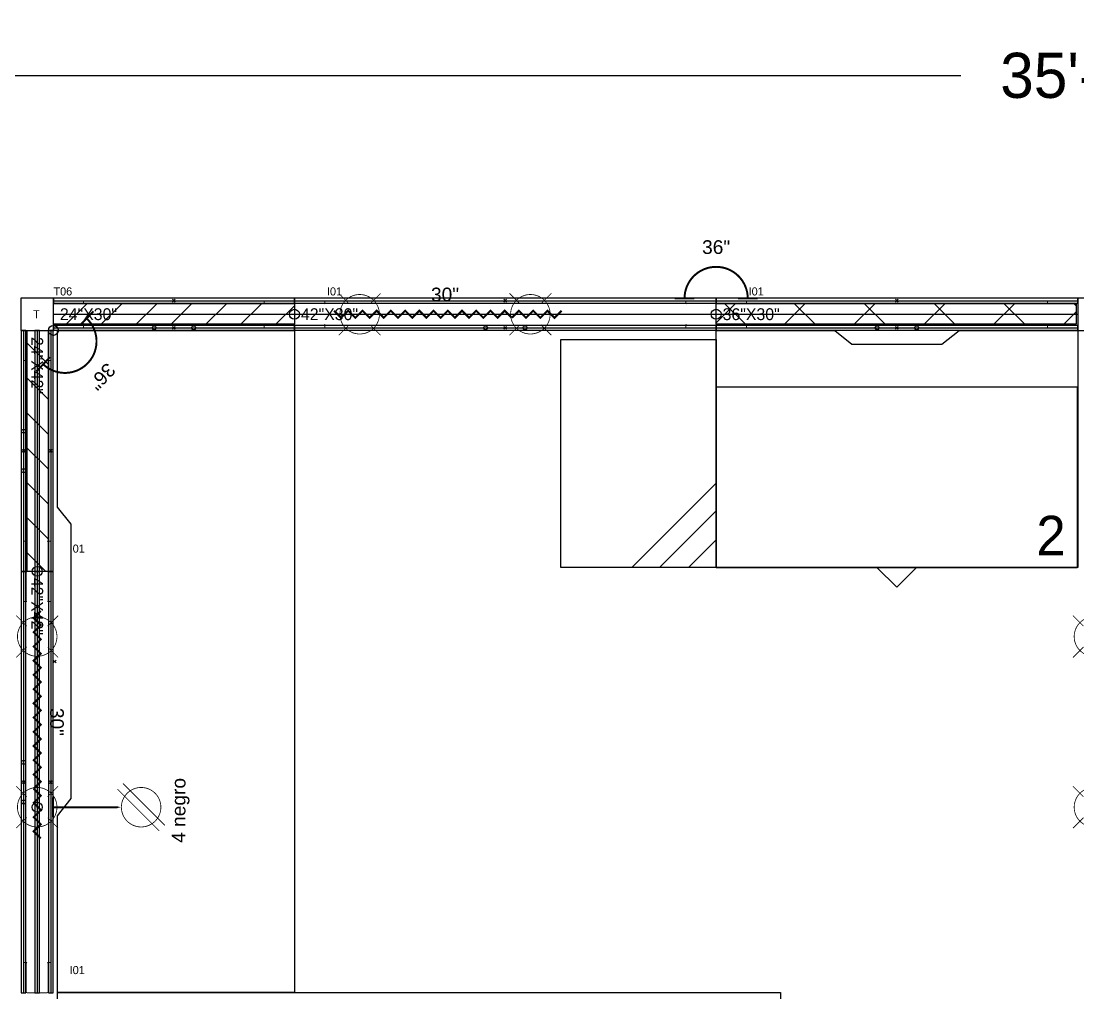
# Model space of a CAD drawing. Header units: inches. Extents: x 126 to 13186, y 9 to 361.
# Drawn here: x 5209.3 to 5314.6, y 116.9 to 213.8 of the extents above; entities that cross this region are included whole.
import ezdxf
from ezdxf.enums import TextEntityAlignment as Align

# ---------------------------------------------------------------- set-up
doc = ezdxf.new("R2010")
doc.units = ezdxf.units.IN
doc.header["$MEASUREMENT"] = 0
for name, color, linetype in [('DD2D', 7, 'Continuous'), ('DD2D_Geometry', 7, 'Continuous'), ('ELECTRI', 7, 'Continuous'), ('ENFASIS NEW', 7, 'Continuous'), ('Id Unión', 7, 'Continuous'), ('LATEFILE', 7, 'Continuous'), ('LATFILE', 7, 'Continuous'), ('LF', 7, 'Continuous'), ('PV-26D', 7, 'Continuous'), ('S7000', 7, 'Continuous'), ('TEXT HARNESS', 7, 'Continuous')]:
    doc.layers.add(name, color=color, linetype=linetype)
doc.styles.add('ARIAL', font='arial.ttf')
doc.styles.get("Standard").update_dxf_attribs({"font": 'stylu.ttf'})
doc.dimstyles.get("Standard").update_dxf_attribs({"dimscale": 25, "dimtxt": 0.18, "dimasz": 0.18, "dimexe": 0.18, "dimexo": 0.0625, "dimgap": 0.09, "dimtad": 0, "dimtih": 1, "dimtoh": 1, "dimzin": 0, "dimdsep": 46, "dimlunit": 4, "dimtxsty": 'Standard', "dimcen": 0.09, "dimadec": 0, "dimazin": 0, "dimtfac": 1, "dimtofl": 0, "dimtmove": 0, "dimatfit": 3, "dimfxl": 1, "dimtolj": 1, "dimtzin": 0, "dimarcsym": 0})

# ---------------------------------------------------------------- blocks, each defined once
blk = doc.blocks.new('829030')
at = {"color": 1, "const_width": 0.002}
for points in [[(0.1385, 0.0265), (0.112, 0.053)], [(0.1915, 0.0265), (0.218, 0.053)], [(0.5705, 0.0265), (0.544, 0.053)], [(0.6235, 0.0265), (0.65, 0.053)], [(0.1385, -0.0265), (0.112, -0.053)], [(0.1915, -0.0265), (0.218, -0.053)], [(0.5705, -0.0265), (0.544, -0.053)], [(0.6235, -0.0265), (0.65, -0.053)]]:
    blk.add_lwpolyline(points, dxfattribs=at)
for points in [[(0.165, -0.05, -1), (0.165, 0.05, -1)], [(0.597, -0.05, 1), (0.597, 0.05, 1)]]:
    blk.add_lwpolyline(points, format="xyb", close=True, dxfattribs=at)
at = {"color": 1}
for points in [[(0.1, 0.009, 0.005, 0.005, 0), (0.118, -0.009, 0.005, 0.005, 0), (0.136, 0.009, 0.005, 0.005, 0), (0.154, -0.009, 0.005, 0.005, 0), (0.172, 0.009, 0.005, 0.005, 0), (0.19, -0.009, 0.005, 0.005, 0), (0.208, 0.009, 0.005, 0.005, 0), (0.226, -0.009, 0.005, 0.005, 0), (0.244, 0.009, 0.005, 0.005, 0), (0.262, -0.009, 0.005, 0.005, 0), (0.28, 0.009, 0.005, 0.005, 0), (0.298, -0.009, 0.005, 0.005, 0), (0.316, 0.009, 0.005, 0.005, 0), (0.334, -0.009, 0.005, 0.005, 0), (0.352, 0.009, 0.005, 0.005, 0), (0.37, -0.009, 0.005, 0.005, 0), (0.388, 0.009, 0.005, 0.005, 0), (0.406, -0.009, 0.005, 0.005, 0), (0.424, 0.009, 0.005, 0.005, 0), (0.442, -0.009, 0.005, 0.005, 0), (0.46, 0.009, 0.005, 0.005, 0), (0.478, -0.009, 0.005, 0.005, 0), (0.496, 0.009, 0.005, 0.005, 0), (0.514, -0.009, 0.005, 0.005, 0), (0.532, 0.009, 0.005, 0.005, 0), (0.55, -0.009, 0, 0, 0)], [(0.676, 0.009, 0.005, 0.005, 0), (0.658, -0.009, 0.005, 0.005, 0), (0.64, 0.009, 0.005, 0.005, 0), (0.622, -0.009, 0.005, 0.005, 0), (0.604, 0.009, 0.005, 0.005, 0), (0.586, -0.009, 0.005, 0.005, 0), (0.568, 0.009, 0.005, 0.005, 0), (0.55, -0.009, 0, 0, 0)]]:
    blk.add_lwpolyline(points, format="xyseb", dxfattribs=at)
blk.add_circle((0, 0), 0.0125, dxfattribs=at)
blk.add_point((0, 0), dxfattribs=at)
at = {"layer": 'TEXT HARNESS', "color": 1, "style": 'ARIAL'}
blk.add_text('30"', height=0.03469, dxfattribs=at).set_placement((0.381, 0.05), align=Align.MIDDLE)
blk = doc.blocks.new('817736')
at = {"color": 3, "const_width": 0.005}
blk.add_lwpolyline([(0.08, 0.04, 1), (-0.08, 0.04)], format="xyb", dxfattribs=at)
for points in [[(-0.055, 0.04), (-0.105, 0.04)], [(0.055, 0.04), (0.105, 0.04)]]:
    blk.add_lwpolyline(points, dxfattribs=at)
at = {"color": 3}
blk.add_circle((0, 0), 0.0125, dxfattribs=at)
blk.add_point((0, 0), dxfattribs=at)
at = {"layer": 'TEXT HARNESS', "color": 3, "style": 'ARIAL'}
blk.add_text('36"', height=0.03469, dxfattribs=at).set_placement((0, 0.17), align=Align.MIDDLE)
blk = doc.blocks.new('8065E4C')
at = {"color": 1, "const_width": 0.005}
blk.add_lwpolyline([(0.025, -0.04), (-0.025, -0.04)], dxfattribs=at)
at = {"color": 1}
for points in [[(0, -0.04, 0.005, 0.005, 0), (0, -0.165, 0.025, 0, 0), (0, -0.2114, 0, 0, 0)], [(-0.0601, -0.309, 0.002, 0.002, 0), (0.046, -0.2029, 0.002, 0.002, 0)], [(-0.046, -0.3231, 0.002, 0.002, 0), (0.0601, -0.217, 0.002, 0.002, 0)]]:
    blk.add_lwpolyline(points, format="xyseb", dxfattribs=at)
at = {"color": 1, "const_width": 0.002}
blk.add_lwpolyline([(-0.05, -0.263, -1), (0.05, -0.263, -1)], format="xyb", close=True, dxfattribs=at)
at = {"color": 1}
blk.add_circle((0, 0), 0.0125, dxfattribs=at)
blk.add_point((0, 0), dxfattribs=at)
at = {"layer": 'TEXT HARNESS', "color": 1, "style": 'ARIAL'}
blk.add_text('4 negro', height=0.03469, dxfattribs=at).set_placement((-0.0081, -0.363), align=Align.MIDDLE)
blk = doc.blocks.new('*X45')
at = {"color": 0}
for p, q in [((45.2092, -47.6869), (45.2569, -47.6392)), ((45.2923, -47.6922), (45.3453, -47.6392)), ((45.3807, -47.6922), (45.4337, -47.6392)), ((45.4691, -47.6922), (45.5221, -47.6392)), ((45.5575, -47.6922), (45.6105, -47.6392)), ((45.6459, -47.6922), (45.6989, -47.6392)), ((45.7343, -47.6922), (45.7873, -47.6392))]:
    blk.add_line(p, q, dxfattribs=at)
blk = doc.blocks.new('806224')
at = {"color": 1}
for p, q in [((-0.6104, 0), (0, 0)), ((-0.6104, -0.053), (-0.6104, 0)), ((0, 0), (0, -0.053)), ((0, -0.053), (-0.6104, -0.053))]:
    blk.add_line(p, q, dxfattribs=at)
blk.add_blockref('*X45', (-45.8197, 47.6392), dxfattribs=at)
blk = doc.blocks.new('DD40102466AB')
at = {"color": 1}
for p, q in [((0.0035, -0.0035), (-0.0035, 0.0035)), ((0.0035, 0.0035), (-0.0035, -0.0035))]:
    blk.add_line(p, q, dxfattribs=at)
blk.add_lwpolyline([(-0.3472, -0.0417), (0.3472, -0.0417), (0.391, -0.0067), (0.838, -0.0067), (0.838, -0.6067), (-0.838, -0.6067), (-0.838, -0.0067), (-0.391, -0.0067)], close=True)
blk.add_point((0, 0))
blk.add_point((0, 0))
blk.add_point((0, 0), dxfattribs=at)
blk = doc.blocks.new('DD40102442AB')
at = {"color": 1}
for p, q in [((0.0035, -0.0035), (-0.0035, 0.0035)), ((0.0035, 0.0035), (-0.0035, -0.0035))]:
    blk.add_line(p, q, dxfattribs=at)
blk.add_point((0, 0))
blk.add_point((0, 0))
blk.add_point((0, 0), dxfattribs=at)
blk = doc.blocks.new('S7012')
for p, q in [((0.18, -0.577), (0.393, -0.364)), ((0.25, -0.577), (0.393, -0.434)), ((0.323, -0.577), (0.393, -0.507))]:
    blk.add_line(p, q)
blk.add_lwpolyline([(0, 0), (0.393, 0), (0.393, -0.577), (0, -0.577)], close=True)
blk = doc.blocks.new('LF4023627S')
for p, q in [((0, 0), (0.914, 0)), ((0, -0.457), (0.914, -0.457))]:
    blk.add_line(p, q)
at = {"layer": 'LATEFILE'}
for p, q in [((0, -0.457), (0, 0)), ((0.914, 0), (0.914, -0.457))]:
    blk.add_line(p, q, dxfattribs=at)
blk.add_lwpolyline([(0.407, -0.457), (0.457, -0.507), (0.507, -0.457)], close=True, dxfattribs=at)
at = {"layer": 'LATFILE', "insert": (0.8103, -0.3262), "char_height": 0.1, "width": 0.07696, "attachment_point": 1}
blk.add_mtext('2', dxfattribs=at)
blk = doc.blocks.new('DD40123072AB')
for p, q in [((-0.915, -0.7687), (-0.915, -0.0067)), ((-0.915, -0.0067), (0.915, -0.0067)), ((0.915, -0.0067), (0.915, -0.7687)), ((0.915, -0.7687), (-0.915, -0.7687))]:
    blk.add_line(p, q)
at = {"layer": 'PV-26D'}
for p, q in [((-0.8345, -0.0687), (-0.8345, -0.1107)), ((-0.8335, -0.0687), (-0.8345, -0.0687)), ((-0.8335, -0.1107), (-0.8335, -0.0687)), ((-0.7385, -0.0627), (-0.8285, -0.0627)), ((-0.8285, -0.0637), (-0.8285, -0.0627)), ((-0.8285, -0.0637), (-0.7385, -0.0637)), ((-0.7385, -0.0637), (-0.7385, -0.0627)), ((-0.7335, -0.0687), (-0.7335, -0.1107)), ((-0.7335, -0.0687), (-0.7325, -0.0687)), ((-0.7325, -0.1107), (-0.7325, -0.0687)), ((0.7325, -0.1107), (0.7325, -0.0687)), ((0.7335, -0.0687), (0.7325, -0.0687)), ((0.7335, -0.0687), (0.7335, -0.1107)), ((0.7385, -0.0627), (0.8285, -0.0627)), ((0.7385, -0.0637), (0.7385, -0.0627)), ((0.8285, -0.0637), (0.7385, -0.0637)), ((0.8285, -0.0637), (0.8285, -0.0627)), ((0.8335, -0.1107), (0.8335, -0.0687)), ((0.8335, -0.0687), (0.8345, -0.0687)), ((0.8345, -0.0687), (0.8345, -0.1107)), ((-0.8212, -0.1009), (-0.8212, -0.1157)), ((-0.8212, -0.1009), (-0.8175, -0.1009)), ((-0.8175, -0.1167), (-0.8175, -0.1009)), ((-0.7527, -0.094), (-0.8143, -0.094)), ((-0.8143, -0.094), (-0.8143, -0.0977)), ((-0.8143, -0.0977), (-0.7527, -0.0977)), ((-0.7527, -0.094), (-0.7527, -0.0977)), ((-0.7495, -0.1009), (-0.7495, -0.1167)), ((-0.7458, -0.1009), (-0.7495, -0.1009)), ((-0.7458, -0.1157), (-0.7458, -0.1009)), ((0.7458, -0.1157), (0.7458, -0.1009)), ((0.7458, -0.1009), (0.7495, -0.1009)), ((0.7495, -0.1009), (0.7495, -0.1167)), ((0.7527, -0.094), (0.8143, -0.094)), ((0.7527, -0.094), (0.7527, -0.0977)), ((0.8143, -0.0977), (0.7527, -0.0977)), ((0.8143, -0.094), (0.8143, -0.0977)), ((0.8175, -0.1167), (0.8175, -0.1009)), ((0.8212, -0.1009), (0.8175, -0.1009)), ((0.8212, -0.1009), (0.8212, -0.1157)), ((-0.8335, -0.1107), (-0.8345, -0.1107)), ((-0.8212, -0.1157), (-0.8285, -0.1157)), ((-0.8285, -0.1157), (-0.8285, -0.1167)), ((-0.8285, -0.1167), (-0.8175, -0.1167)), ((-0.7495, -0.1117), (-0.8175, -0.1117)), ((-0.7495, -0.1119), (-0.8175, -0.1119)), ((-0.8175, -0.1124), (-0.7495, -0.1124)), ((-0.7495, -0.1161), (-0.8175, -0.1161)), ((-0.8175, -0.1166), (-0.7495, -0.1166)), ((-0.7495, -0.1167), (-0.8175, -0.1167)), ((-0.7495, -0.1167), (-0.7385, -0.1167)), ((-0.7385, -0.1157), (-0.7458, -0.1157)), ((-0.7385, -0.1157), (-0.7385, -0.1167)), ((-0.7335, -0.1107), (-0.7325, -0.1107)), ((0.7335, -0.1107), (0.7325, -0.1107)), ((0.7385, -0.1157), (0.7458, -0.1157)), ((0.7385, -0.1157), (0.7385, -0.1167)), ((0.7495, -0.1167), (0.7385, -0.1167)), ((0.7495, -0.1117), (0.8175, -0.1117)), ((0.7495, -0.1119), (0.8175, -0.1119)), ((0.8175, -0.1124), (0.7495, -0.1124)), ((0.7495, -0.1161), (0.8175, -0.1161)), ((0.8175, -0.1166), (0.7495, -0.1166)), ((0.7495, -0.1167), (0.8175, -0.1167)), ((0.8285, -0.1167), (0.8175, -0.1167)), ((0.8212, -0.1157), (0.8285, -0.1157)), ((0.8285, -0.1157), (0.8285, -0.1167)), ((0.8335, -0.1107), (0.8345, -0.1107))]:
    blk.add_line(p, q, dxfattribs=at)
at = {"layer": 'PV-26D', "extrusion": (0, 0, -1)}
for centre, radius, start, end in [((0.8285, -0.0687), 0.006, 0, 90), ((0.7385, -0.0687), 0.006, 90, 180), ((-0.7385, -0.0687), 0.006, 0, 90), ((-0.8285, -0.0687), 0.006, 90, 180), ((0.8143, -0.1009), 0.00691, 0, 90), ((0.7527, -0.1009), 0.00691, 90, 180), ((-0.7527, -0.1009), 0.00691, 0, 90), ((-0.8143, -0.1009), 0.00691, 90, 180), ((0.8285, -0.1107), 0.006, 270, 0), ((0.7385, -0.1107), 0.006, 180, 270), ((-0.7385, -0.1107), 0.006, 270, 0), ((-0.8285, -0.1107), 0.006, 180, 270)]:
    blk.add_arc(centre, radius, start, end, dxfattribs=at)
at = {"layer": 'PV-26D'}
for centre, radius, start, end in [((-0.8285, -0.0687), 0.005, 90, 180), ((-0.7385, -0.0687), 0.005, 0, 90), ((0.7385, -0.0687), 0.005, 90, 180), ((0.8285, -0.0687), 0.005, 0, 90), ((-0.8143, -0.1009), 0.00318, 90, 180), ((-0.7527, -0.1009), 0.00318, 0, 90), ((0.7527, -0.1009), 0.00318, 90, 180), ((0.8143, -0.1009), 0.00318, 0, 90), ((-0.8285, -0.1107), 0.005, 180, 270), ((-0.7385, -0.1107), 0.005, 270, 0), ((0.7385, -0.1107), 0.005, 180, 270), ((0.8285, -0.1107), 0.005, 270, 0)]:
    blk.add_arc(centre, radius, start, end, dxfattribs=at)
for points in [[(-0.8175, -0.1167), (-0.8197, -0.1167), (-0.8212, -0.1163), (-0.8212, -0.1157)], [(-0.7458, -0.1157), (-0.7458, -0.1163), (-0.7473, -0.1167), (-0.7495, -0.1167)], [(0.7458, -0.1157), (0.7458, -0.1163), (0.7473, -0.1167), (0.7495, -0.1167)], [(0.8175, -0.1167), (0.8197, -0.1167), (0.8212, -0.1163), (0.8212, -0.1157)]]:
    blk.add_rational_spline(points, [1, 0.804737854124, 0.804737854124, 1], degree=3, dxfattribs=at)
blk = doc.blocks.new('*X50')
at = {"color": 0}
for p, q in [((7.7859, 5.311), (7.8173, 5.3424)), ((7.9688, 5.2894), (7.9158, 5.3424)), ((7.9411, 5.2894), (7.9941, 5.3424)), ((8.1456, 5.2894), (8.0926, 5.3424)), ((8.1179, 5.2894), (8.1709, 5.3424)), ((8.3224, 5.2894), (8.2694, 5.3424)), ((8.2946, 5.2894), (8.3476, 5.3424)), ((8.4992, 5.2894), (8.4462, 5.3424)), ((8.4714, 5.2894), (8.5244, 5.3424)), ((8.6759, 5.2894), (8.6229, 5.3424)), ((8.6482, 5.2894), (8.6971, 5.3384)), ((7.792, 5.2894), (7.7859, 5.2956))]:
    blk.add_line(p, q, dxfattribs=at)
blk = doc.blocks.new('808636')
at = {"color": 5}
for p, q in [((-0.9112, 0), (0, 0)), ((-0.9112, -0.053), (-0.9112, 0)), ((0, 0), (0, -0.053)), ((0, -0.053), (-0.9112, -0.053))]:
    blk.add_line(p, q, dxfattribs=at)
blk.add_blockref('*X50', (-8.6971, -5.3424), dxfattribs=at)
blk = doc.blocks.new('DD40102436AB')
at = {"color": 1}
for p, q in [((0.0035, -0.0035), (-0.0035, 0.0035)), ((0.0035, 0.0035), (-0.0035, -0.0035))]:
    blk.add_line(p, q, dxfattribs=at)
blk.add_lwpolyline([(-0.1137, -0.0417), (0.1137, -0.0417), (0.1575, -0.0067), (0.4575, -0.0067), (0.4575, -0.6067), (-0.4575, -0.6067), (-0.4575, -0.0067), (-0.1575, -0.0067)], close=True)
blk.add_point((0, 0))
blk.add_point((0, 0))
blk.add_point((0, 0), dxfattribs=at)
blk = doc.blocks.new('DD101024422D')
at = {"color": 1, "linetype": 'Continuous', "lineweight": 0}
for p, q in [((0.0017, 0.0275), (0.0218, 0.0275)), ((0.002, 0.0275), (0.0215, 0.0275)), ((0.0747, 0.0275), (0.0215, 0.0275)), ((0.0747, 0.0275), (0.075, 0.0275)), ((0.0765, 0.026), (0.0765, 0.0343)), ((0.5335, 0.0343), (0.0765, 0.0343)), ((0.5335, 0.0343), (0.5335, 0.026)), ((0.5353, 0.0275), (0.535, 0.0275)), ((0.5353, 0.0275), (0.5885, 0.0275)), ((0.6083, 0.0275), (0.5882, 0.0275)), ((0.608, 0.0275), (0.5885, 0.0275)), ((0, -0.0255), (0, 0.0255)), ((0.61, -0.0255), (0.61, 0.0255)), ((0.0765, -0.0343), (0.0765, -0.026)), ((0.5335, -0.026), (0.5335, -0.0343)), ((0.025, -0.0275), (0.002, -0.0275)), ((0.025, -0.0275), (0.0747, -0.0275)), ((0.0747, -0.0275), (0.075, -0.0275)), ((0.5335, -0.0343), (0.0765, -0.0343)), ((0.5353, -0.0275), (0.535, -0.0275)), ((0.585, -0.0275), (0.5353, -0.0275)), ((0.585, -0.0275), (0.608, -0.0275))]:
    blk.add_line(p, q, dxfattribs=at)
at = {"color": 1}
for p, q in [((0.3015, 0.0379), (0.3085, 0.0308)), ((0.3015, 0.0308), (0.3085, 0.0379)), ((0.3015, -0.0379), (0.3085, -0.0308)), ((0.3015, -0.0308), (0.3085, -0.0379))]:
    blk.add_line(p, q, dxfattribs=at)
for centre in [(0.255, -0.0343), (0.355, -0.0343)]:
    blk.add_circle(centre, 0.005, dxfattribs=at)
at = {"color": 1, "linetype": 'Continuous', "lineweight": 0}
for centre, radius, start, end in [((0.002, 0.0255), 0.00203, 90, 180), ((0.075, 0.026), 0.00151, 10.021, 90), ((0.535, 0.026), 0.00151, 90, 169.979), ((0.608, 0.0255), 0.00203, 0, 90), ((0.075, 0.026), 0.00151, 0, 10.021), ((0.535, 0.026), 0.00151, 169.979, 180), ((0.535, 0.026), 0.00151, 169.979, 180), ((0.002, -0.0255), 0.00203, 180, 270), ((0.075, -0.026), 0.00151, 270, 349.979), ((0.075, -0.026), 0.00151, 349.979, 0), ((0.535, -0.026), 0.00151, 180, 190.021), ((0.535, -0.026), 0.00151, 180, 190.021), ((0.535, -0.026), 0.00151, 190.021, 270), ((0.608, -0.0255), 0.00203, 270, 0)]:
    blk.add_arc(centre, radius, start, end, dxfattribs=at)
at = {"color": 1}
for p in [(0.305, 0.0343), (0.305, -0.0343)]:
    blk.add_point(p, dxfattribs=at)
at = {"insert": (0.0165, 0.0151), "char_height": 0.03, "attachment_point": 1}
blk.add_mtext_dynamic_manual_height_columns('24"X42"', width=75.494015, gutter_width=12.5, heights=[0], dxfattribs=at)
blk = doc.blocks.new('SPACE_DD10102442')
blk.add_blockref('DD101024422D', (0, 0))
blk = doc.blocks.new('DD101042422D')
at = {"color": 1, "linetype": 'Continuous', "lineweight": 0}
for p, q in [((0.0017, 0.0275), (0.0218, 0.0275)), ((0.002, 0.0275), (0.0215, 0.0275)), ((0.0747, 0.0275), (0.0215, 0.0275)), ((0.0747, 0.0275), (0.075, 0.0275)), ((0.0765, 0.026), (0.0765, 0.0343)), ((0.9905, 0.0343), (0.0765, 0.0343)), ((0.9905, 0.0343), (0.9905, 0.026)), ((0.9923, 0.0275), (0.992, 0.0275)), ((0.9923, 0.0275), (1.0455, 0.0275)), ((1.0653, 0.0275), (1.0452, 0.0275)), ((1.065, 0.0275), (1.0455, 0.0275)), ((0, -0.0255), (0, 0.0255)), ((1.067, -0.0255), (1.067, 0.0255)), ((0.0765, -0.0343), (0.0765, -0.026)), ((0.9905, -0.026), (0.9905, -0.0343)), ((0.025, -0.0275), (0.002, -0.0275)), ((0.025, -0.0275), (0.0747, -0.0275)), ((0.0747, -0.0275), (0.075, -0.0275)), ((0.9905, -0.0343), (0.0765, -0.0343)), ((0.9923, -0.0275), (0.992, -0.0275)), ((1.042, -0.0275), (0.9923, -0.0275)), ((1.042, -0.0275), (1.065, -0.0275))]:
    blk.add_line(p, q, dxfattribs=at)
at = {"color": 1}
for p, q in [((0.53, 0.0379), (0.537, 0.0308)), ((0.53, 0.0308), (0.537, 0.0379)), ((0.53, -0.0379), (0.537, -0.0308)), ((0.53, -0.0308), (0.537, -0.0379))]:
    blk.add_line(p, q, dxfattribs=at)
for centre in [(0.4835, -0.0343), (0.5835, -0.0343)]:
    blk.add_circle(centre, 0.005, dxfattribs=at)
at = {"color": 1, "linetype": 'Continuous', "lineweight": 0}
for centre, radius, start, end in [((0.002, 0.0255), 0.00203, 90, 180), ((0.075, 0.026), 0.00151, 10.021, 90), ((0.992, 0.026), 0.00151, 90, 169.979), ((1.065, 0.0255), 0.00203, 0, 90), ((0.075, 0.026), 0.00151, 0, 10.021), ((0.992, 0.026), 0.00151, 169.979, 180), ((0.992, 0.026), 0.00151, 169.979, 180), ((0.002, -0.0255), 0.00203, 180, 270), ((0.075, -0.026), 0.00151, 270, 349.979), ((0.075, -0.026), 0.00151, 349.979, 0), ((0.992, -0.026), 0.00151, 180, 190.021), ((0.992, -0.026), 0.00151, 180, 190.021), ((0.992, -0.026), 0.00151, 190.021, 270), ((1.065, -0.0255), 0.00203, 270, 0)]:
    blk.add_arc(centre, radius, start, end, dxfattribs=at)
at = {"color": 1}
for p in [(0.5335, 0.0343), (0.5335, -0.0343)]:
    blk.add_point(p, dxfattribs=at)
at = {"insert": (0.0165, 0.0151), "char_height": 0.03, "attachment_point": 1}
blk.add_mtext_dynamic_manual_height_columns('42"X42"', width=75.494015, gutter_width=12.5, heights=[0], dxfattribs=at)
blk = doc.blocks.new('SPACE_DD10104242')
blk.add_blockref('DD101042422D', (0, 0))
blk = doc.blocks.new('DD101024302D')
at = {"color": 6, "linetype": 'Continuous', "lineweight": 0}
for p, q in [((0.0017, 0.0275), (0.0218, 0.0275)), ((0.002, 0.0275), (0.0215, 0.0275)), ((0.0747, 0.0275), (0.0215, 0.0275)), ((0.0747, 0.0275), (0.075, 0.0275)), ((0.0765, 0.026), (0.0765, 0.0343)), ((0.5335, 0.0343), (0.0765, 0.0343)), ((0.5335, 0.0343), (0.5335, 0.026)), ((0.5353, 0.0275), (0.535, 0.0275)), ((0.5353, 0.0275), (0.5885, 0.0275)), ((0.6083, 0.0275), (0.5882, 0.0275)), ((0.608, 0.0275), (0.5885, 0.0275)), ((0, -0.0255), (0, 0.0255)), ((0.61, -0.0255), (0.61, 0.0255)), ((0.0765, -0.0343), (0.0765, -0.026)), ((0.5335, -0.026), (0.5335, -0.0343)), ((0.025, -0.0275), (0.002, -0.0275)), ((0.025, -0.0275), (0.0747, -0.0275)), ((0.0747, -0.0275), (0.075, -0.0275)), ((0.5335, -0.0343), (0.0765, -0.0343)), ((0.5353, -0.0275), (0.535, -0.0275)), ((0.585, -0.0275), (0.5353, -0.0275)), ((0.585, -0.0275), (0.608, -0.0275))]:
    blk.add_line(p, q, dxfattribs=at)
at = {"color": 6}
for p, q in [((0.3015, 0.0379), (0.3085, 0.0308)), ((0.3015, 0.0308), (0.3085, 0.0379)), ((0.3015, -0.0379), (0.3085, -0.0308)), ((0.3015, -0.0308), (0.3085, -0.0379))]:
    blk.add_line(p, q, dxfattribs=at)
for centre in [(0.255, -0.0343), (0.355, -0.0343)]:
    blk.add_circle(centre, 0.005, dxfattribs=at)
at = {"color": 6, "linetype": 'Continuous', "lineweight": 0}
for centre, radius, start, end in [((0.002, 0.0255), 0.00203, 90, 180), ((0.075, 0.026), 0.00151, 10.021, 90), ((0.535, 0.026), 0.00151, 90, 169.979), ((0.608, 0.0255), 0.00203, 0, 90), ((0.075, 0.026), 0.00151, 0, 10.021), ((0.535, 0.026), 0.00151, 169.979, 180), ((0.535, 0.026), 0.00151, 169.979, 180), ((0.002, -0.0255), 0.00203, 180, 270), ((0.075, -0.026), 0.00151, 270, 349.979), ((0.075, -0.026), 0.00151, 349.979, 0), ((0.535, -0.026), 0.00151, 180, 190.021), ((0.535, -0.026), 0.00151, 180, 190.021), ((0.535, -0.026), 0.00151, 190.021, 270), ((0.608, -0.0255), 0.00203, 270, 0)]:
    blk.add_arc(centre, radius, start, end, dxfattribs=at)
at = {"color": 6}
for p in [(0.305, 0.0343), (0.305, -0.0343)]:
    blk.add_point(p, dxfattribs=at)
at = {"insert": (0.0165, 0.0151), "char_height": 0.03, "attachment_point": 1}
blk.add_mtext_dynamic_manual_height_columns('24"X30"', width=75.494015, gutter_width=12.5, heights=[0], dxfattribs=at)
blk = doc.blocks.new('SPACE_DD10102430')
blk.add_blockref('DD101024302D', (0, 0))
blk = doc.blocks.new('DD101042302D')
at = {"color": 6, "linetype": 'Continuous', "lineweight": 0}
for p, q in [((0.0017, 0.0275), (0.0218, 0.0275)), ((0.002, 0.0275), (0.0215, 0.0275)), ((0.0747, 0.0275), (0.0215, 0.0275)), ((0.0747, 0.0275), (0.075, 0.0275)), ((0.0765, 0.026), (0.0765, 0.0343)), ((0.9905, 0.0343), (0.0765, 0.0343)), ((0.9905, 0.0343), (0.9905, 0.026)), ((0.9923, 0.0275), (0.992, 0.0275)), ((0.9923, 0.0275), (1.0455, 0.0275)), ((1.0653, 0.0275), (1.0452, 0.0275)), ((1.065, 0.0275), (1.0455, 0.0275)), ((0, -0.0255), (0, 0.0255)), ((1.067, -0.0255), (1.067, 0.0255)), ((0.0765, -0.0343), (0.0765, -0.026)), ((0.9905, -0.026), (0.9905, -0.0343)), ((0.025, -0.0275), (0.002, -0.0275)), ((0.025, -0.0275), (0.0747, -0.0275)), ((0.0747, -0.0275), (0.075, -0.0275)), ((0.9905, -0.0343), (0.0765, -0.0343)), ((0.9923, -0.0275), (0.992, -0.0275)), ((1.042, -0.0275), (0.9923, -0.0275)), ((1.042, -0.0275), (1.065, -0.0275))]:
    blk.add_line(p, q, dxfattribs=at)
at = {"color": 6}
for p, q in [((0.53, 0.0379), (0.537, 0.0308)), ((0.53, 0.0308), (0.537, 0.0379)), ((0.53, -0.0379), (0.537, -0.0308)), ((0.53, -0.0308), (0.537, -0.0379))]:
    blk.add_line(p, q, dxfattribs=at)
for centre in [(0.4835, -0.0343), (0.5835, -0.0343)]:
    blk.add_circle(centre, 0.005, dxfattribs=at)
at = {"color": 6, "linetype": 'Continuous', "lineweight": 0}
for centre, radius, start, end in [((0.002, 0.0255), 0.00203, 90, 180), ((0.075, 0.026), 0.00151, 10.021, 90), ((0.992, 0.026), 0.00151, 90, 169.979), ((1.065, 0.0255), 0.00203, 0, 90), ((0.075, 0.026), 0.00151, 0, 10.021), ((0.992, 0.026), 0.00151, 169.979, 180), ((0.992, 0.026), 0.00151, 169.979, 180), ((0.002, -0.0255), 0.00203, 180, 270), ((0.075, -0.026), 0.00151, 270, 349.979), ((0.075, -0.026), 0.00151, 349.979, 0), ((0.992, -0.026), 0.00151, 180, 190.021), ((0.992, -0.026), 0.00151, 180, 190.021), ((0.992, -0.026), 0.00151, 190.021, 270), ((1.065, -0.0255), 0.00203, 270, 0)]:
    blk.add_arc(centre, radius, start, end, dxfattribs=at)
at = {"color": 6}
for p in [(0.5335, 0.0343), (0.5335, -0.0343)]:
    blk.add_point(p, dxfattribs=at)
at = {"insert": (0.0165, 0.0151), "char_height": 0.03, "attachment_point": 1}
blk.add_mtext_dynamic_manual_height_columns('42"X30"', width=75.494015, gutter_width=12.5, heights=[0], dxfattribs=at)
blk = doc.blocks.new('SPACE_DD10104230')
blk.add_blockref('DD101042302D', (0, 0))
blk = doc.blocks.new('DD101036302D')
at = {"color": 6, "linetype": 'Continuous', "lineweight": 0}
for p, q in [((0.0017, 0.0275), (0.0218, 0.0275)), ((0.002, 0.0275), (0.0215, 0.0275)), ((0.0747, 0.0275), (0.0215, 0.0275)), ((0.0747, 0.0275), (0.075, 0.0275)), ((0.0765, 0.026), (0.0765, 0.0343)), ((0.8385, 0.0343), (0.0765, 0.0343)), ((0.8385, 0.0343), (0.8385, 0.026)), ((0.8403, 0.0275), (0.84, 0.0275)), ((0.8403, 0.0275), (0.8935, 0.0275)), ((0.9133, 0.0275), (0.8932, 0.0275)), ((0.913, 0.0275), (0.8935, 0.0275)), ((0, -0.0255), (0, 0.0255)), ((0.915, -0.0255), (0.915, 0.0255)), ((0.0765, -0.0343), (0.0765, -0.026)), ((0.8385, -0.026), (0.8385, -0.0343)), ((0.025, -0.0275), (0.002, -0.0275)), ((0.025, -0.0275), (0.0747, -0.0275)), ((0.0747, -0.0275), (0.075, -0.0275)), ((0.8385, -0.0343), (0.0765, -0.0343)), ((0.8403, -0.0275), (0.84, -0.0275)), ((0.89, -0.0275), (0.8403, -0.0275)), ((0.89, -0.0275), (0.913, -0.0275))]:
    blk.add_line(p, q, dxfattribs=at)
at = {"color": 6}
for p, q in [((0.454, 0.0379), (0.461, 0.0308)), ((0.454, 0.0308), (0.461, 0.0379)), ((0.454, -0.0379), (0.461, -0.0308)), ((0.454, -0.0308), (0.461, -0.0379))]:
    blk.add_line(p, q, dxfattribs=at)
for centre in [(0.4075, -0.0343), (0.5075, -0.0343)]:
    blk.add_circle(centre, 0.005, dxfattribs=at)
at = {"color": 6, "linetype": 'Continuous', "lineweight": 0}
for centre, radius, start, end in [((0.002, 0.0255), 0.00203, 90, 180), ((0.075, 0.026), 0.00151, 10.021, 90), ((0.84, 0.026), 0.00151, 90, 169.979), ((0.913, 0.0255), 0.00203, 0, 90), ((0.075, 0.026), 0.00151, 0, 10.021), ((0.84, 0.026), 0.00151, 169.979, 180), ((0.84, 0.026), 0.00151, 169.979, 180), ((0.002, -0.0255), 0.00203, 180, 270), ((0.075, -0.026), 0.00151, 270, 349.979), ((0.075, -0.026), 0.00151, 349.979, 0), ((0.84, -0.026), 0.00151, 180, 190.021), ((0.84, -0.026), 0.00151, 180, 190.021), ((0.84, -0.026), 0.00151, 190.021, 270), ((0.913, -0.0255), 0.00203, 270, 0)]:
    blk.add_arc(centre, radius, start, end, dxfattribs=at)
at = {"color": 6}
for p in [(0.4575, 0.0343), (0.4575, -0.0343)]:
    blk.add_point(p, dxfattribs=at)
at = {"insert": (0.0165, 0.0151), "char_height": 0.03, "attachment_point": 1}
blk.add_mtext_dynamic_manual_height_columns('36"X30"', width=75.494015, gutter_width=12.5, heights=[0], dxfattribs=at)
blk = doc.blocks.new('SPACE_DD10103630')
blk.add_blockref('DD101036302D', (0, 0))
blk = doc.blocks.new('*D81')
at = {"color": 0, "lineweight": -2, "transparency": 16777216}
for p, q in [((5104.01, 187.73), (5104.01, 212.86)), ((5528.34, 187.73), (5528.34, 212.86)), ((5108.51, 208.36), (5302.9, 208.36)), ((5523.84, 208.36), (5329.44, 208.36))]:
    blk.add_line(p, q, dxfattribs=at)
at = {"color": 0, "transparency": 16777216}
for points in [[(5108.51, 209.11), (5108.51, 207.61), (5104.01, 208.36)], [(5523.84, 209.11), (5523.84, 207.61), (5528.34, 208.36)]]:
    blk.add_solid(points, dxfattribs=at)
at = {"layer": 'Defpoints', "color": 0, "transparency": 16777216}
for p in [(5528.34, 208.36), (5104.01, 186.16), (5528.34, 186.16)]:
    blk.add_point(p, dxfattribs=at)
at = {"color": 0, "transparency": 16777216, "insert": (5316.17, 208.36), "char_height": 4.5, "attachment_point": 5}
blk.add_mtext('\\A1;35\'-4{\\H1.000000x;\\S1/4;}"', dxfattribs=at)

msp = doc.modelspace()

# ---------------------------------------------------------------- linework, layer by layer
at = {"layer": 'DD2D'}
for p, q in [((5212.507, 185.899), (5236.522, 185.899)), ((5236.522, 185.899), (5278.53, 185.899)), ((5278.53, 185.899), (5314.554, 185.899)), ((5212.507, 184.549), (5236.522, 184.549)), ((5236.522, 184.549), (5236.526, 184.549)), ((5236.522, 184.549), (5278.53, 184.549)), ((5278.53, 184.549), (5278.534, 184.549)), ((5278.53, 184.549), (5314.554, 184.549)), ((5314.554, 184.549), (5314.558, 184.549)), ((5212.507, 183.198), (5236.522, 183.198)), ((5236.522, 183.198), (5278.53, 183.198)), ((5278.53, 183.198), (5314.554, 183.198)), ((5209.542, 182.934), (5209.542, 158.919)), ((5210.892, 182.934), (5210.892, 158.919)), ((5210.892, 182.934), (5210.892, 158.919)), ((5212.243, 182.934), (5212.243, 158.919)), ((5209.542, 158.919), (5209.542, 116.911)), ((5210.892, 158.919), (5210.892, 158.915)), ((5210.892, 158.919), (5210.892, 116.911)), ((5210.892, 158.919), (5210.892, 116.911)), ((5212.243, 158.919), (5212.243, 116.911))]:
    msp.add_line(p, q, dxfattribs=at)
at = {"layer": 'DD2D_Geometry'}
for points in [[(5209.278, 182.934), (5212.51, 182.934), (5212.51, 186.163), (5209.278, 186.163)], [(5212.507, 185.663), (5236.522, 185.663), (5236.522, 186.135), (5212.507, 186.135)], [(5212.507, 185.663), (5236.522, 185.663), (5236.522, 186.135), (5212.507, 186.135)], [(5236.522, 185.663), (5278.53, 185.663), (5278.53, 186.135), (5236.522, 186.135)], [(5236.522, 185.663), (5278.53, 185.663), (5278.53, 186.135), (5236.522, 186.135)], [(5278.53, 185.663), (5314.554, 185.663), (5314.554, 186.135), (5278.53, 186.135)], [(5278.53, 185.663), (5314.554, 185.663), (5314.554, 186.135), (5278.53, 186.135)], [(5314.554, 182.934), (5317.786, 182.934), (5317.786, 186.163), (5314.554, 186.163)], [(5236.522, 184.549), (5236.526, 184.549), (5236.526, 184.549), (5236.522, 184.549)], [(5278.53, 184.549), (5278.534, 184.549), (5278.534, 184.549), (5278.53, 184.549)], [(5212.507, 182.962), (5236.522, 182.962), (5236.522, 183.434), (5212.507, 183.434)], [(5212.507, 182.962), (5236.522, 182.962), (5236.522, 183.434), (5212.507, 183.434)], [(5236.522, 182.962), (5278.53, 182.962), (5278.53, 183.434), (5236.522, 183.434)], [(5236.522, 182.962), (5278.53, 182.962), (5278.53, 183.434), (5236.522, 183.434)], [(5278.53, 182.962), (5314.554, 182.962), (5314.554, 183.434), (5278.53, 183.434)], [(5278.53, 182.962), (5314.554, 182.962), (5314.554, 183.434), (5278.53, 183.434)], [(5209.306, 182.934), (5209.306, 158.919), (5209.778, 158.919), (5209.778, 182.934)], [(5209.306, 182.934), (5209.306, 158.919), (5209.778, 158.919), (5209.778, 182.934)], [(5210.656, 182.934), (5210.656, 158.919), (5211.129, 158.919), (5211.129, 182.934)], [(5210.656, 182.934), (5210.656, 158.919), (5211.129, 158.919), (5211.129, 182.934)], [(5212.007, 182.934), (5212.007, 158.919), (5212.479, 158.919), (5212.479, 182.934)], [(5212.007, 182.934), (5212.007, 158.919), (5212.479, 158.919), (5212.479, 182.934)], [(5209.306, 158.919), (5209.306, 116.911), (5209.778, 116.911), (5209.778, 158.919)], [(5209.306, 158.919), (5209.306, 116.911), (5209.778, 116.911), (5209.778, 158.919)], [(5210.656, 158.919), (5210.656, 116.911), (5211.129, 116.911), (5211.129, 158.919)], [(5210.656, 158.919), (5210.656, 116.911), (5211.129, 116.911), (5211.129, 158.919)], [(5210.892, 158.915), (5210.892, 158.915), (5210.892, 158.919), (5210.892, 158.919)], [(5212.007, 158.919), (5212.007, 116.911), (5212.479, 116.911), (5212.479, 158.919)], [(5212.007, 158.919), (5212.007, 116.911), (5212.479, 116.911), (5212.479, 158.919)]]:
    msp.add_lwpolyline(points, close=True, dxfattribs=at)

# ---------------------------------------------------------------- block references
at = {"layer": 'DD2D_Geometry', "xscale": 39.3700787401575, "yscale": 39.3700787401575, "zscale": 39.3700787401575}
for name, p in [('SPACE_DD10102430', (5212.507, 184.549)), ('SPACE_DD10104230', (5236.522, 184.549)), ('SPACE_DD10103630', (5278.53, 184.549))]:
    msp.add_blockref(name, p, dxfattribs=at)
at = {"layer": 'DD2D_Geometry', "xscale": 39.3700787401575, "yscale": 39.3700787401575, "zscale": 39.3700787401575, "rotation": 270}
for name, p in [('SPACE_DD10102442', (5210.892, 182.934)), ('SPACE_DD10104242', (5210.892, 158.919))]:
    msp.add_blockref(name, p, dxfattribs=at)
at = {"layer": 'ELECTRI', "xscale": 39.3700787401575, "yscale": 39.3700787401575, "zscale": 39.3700787401575}
for name, p in [('817736', (5278.532, 184.549)), ('829030', (5236.524, 184.549))]:
    msp.add_blockref(name, p, dxfattribs=at)
for name, p, rotation in [('817736', (5212.513, 182.934), 226.4978163102029), ('817736', (5317.788, 182.934), 226.4978163102029), ('806224', (5212.509, 183.546), 180), ('808636', (5278.53, 183.546), 180), ('806224', (5209.892, 182.934), 90), ('829030', (5210.895, 158.919), 270), ('829030', (5316.17, 158.919), 270), ('8065E4C', (5210.895, 135.415), 90)]:
    msp.add_blockref(name, p, dxfattribs=dict(at, rotation=rotation))
at = {"layer": 'ENFASIS NEW', "xscale": 39.3700787401575, "yscale": 39.3700787401575, "zscale": 39.3700787401575}
for name, p in [('DD40102442AB', (5257.526, 183.197)), ('DD40102436AB', (5296.542, 183.197))]:
    msp.add_blockref(name, p, dxfattribs=at)
for name, p, rotation in [('DD40102466AB', (5212.637, 149.941), 90), ('DD40123072AB', (5248.924, 86.685), 180)]:
    msp.add_blockref(name, p, dxfattribs=dict(at, rotation=rotation))
at = {"layer": 'LF', "xscale": 39.3700787401575, "yscale": 39.3700787401575, "zscale": 39.3700787401575}
msp.add_blockref('LF4023627S', (5278.53, 177.303), dxfattribs=at)
at = {"layer": 'S7000', "xscale": 39.3700787401575, "yscale": 39.3700787401575, "zscale": 39.3700787401575}
msp.add_blockref('S7012', (5263.058, 182.027), dxfattribs=at)

# ---------------------------------------------------------------- texts
at = {"layer": 'DD2D_Geometry'}
msp.add_text('T', height=0.807, dxfattribs=at).set_placement((5210.489, 184.145))
at = {"layer": 'Id Unión'}
for s, p in [('T06', (5212.519, 186.419)), ('I01', (5239.763, 186.419)), ('I01', (5281.771, 186.419)), ('I01', (5214.131, 160.787)), ('I01', (5214.131, 118.779))]:
    msp.add_text(s, height=0.8071, dxfattribs=at).set_placement(p)

# ---------------------------------------------------------------- dimensions: what is measured, and where the dimension line sits
dim = msp.add_linear_dim(base=(5528.338, 208.364), p1=(5104.007, 186.163), p2=(5528.338, 186.163), dimstyle='Standard')
dim.commit()
dim.dimension.update_dxf_attribs({"geometry": '*D81', "text_midpoint": (5316.172, 208.364)})

doc.saveas('drawing.dxf')
